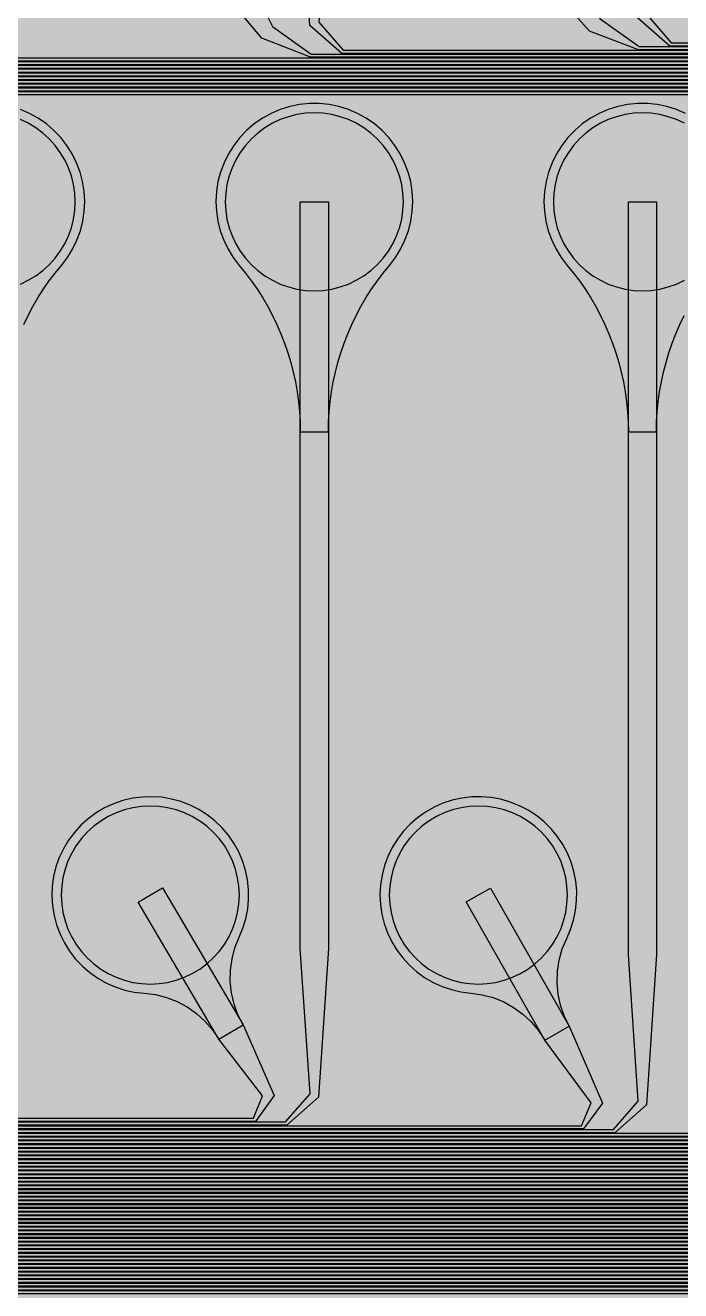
# Model space of a CAD drawing. Header units: metres. Extents: x -7231 to 10969, y -37556 to 1873.
# Drawn here: x 5173 to 5872, y -30203 to -28853 of the extents above; entities that cross this region are included whole.
import ezdxf

# ---------------------------------------------------------------- set-up
doc = ezdxf.new("R2010")
doc.units = ezdxf.units.M
for name, color, linetype in [('Metal1', 4, 'CONTINUOUS'), ('Metal2', 3, 'CONTINUOUS'), ('Polyimide', 7, 'CONTINUOUS'), ('Polyimide_Negative', 5, 'CONTINUOUS')]:
    doc.layers.add(name, color=color, linetype=linetype)

msp = doc.modelspace()

# ---------------------------------------------------------------- hatches: boundary and pattern name
at = {"layer": 'Polyimide'}
msp.add_hatch(color=7, dxfattribs=at).paths.add_polyline_path([(4065.7, -468), (4066.7, -502), (4068.5, -536), (4071.4, -570), (4075.5, -604), (4081, -638), (4088, -672), (4096.5, -706), (4106.6, -740), (4118.3, -774), (4131.6, -808), (4146.5, -842), (4162.9, -876), (4180.7, -910), (4199.8, -944), (4220.2, -978), (4241.7, -1012), (4264.2, -1046), (4287.5, -1080), (4311.5, -1114), (4336, -1148), (4360.9, -1182), (4385.9, -1216), (4410.9, -1250), (4435.7, -1284), (4460.2, -1318), (4484.2, -1352), (4507.5, -1385.9), (4530, -1419.9), (4551.5, -1453.9), (4571.9, -1487.9), (4591.1, -1521.9), (4608.9, -1555.9), (4625.3, -1589.9), (4640.1, -1623.9), (4653.4, -1657.9), (4665.1, -1691.9), (4675.2, -1725.9), (4683.7, -1759.9), (4690.7, -1793.9), (4696.2, -1827.9), (4700.3, -1861.9), (4703.2, -1895.9), (4705.1, -1929.9), (4706.1, -1963.9), (4706.4, -1997.9), (4706.5, -2031.9), (4706.5, -4793), (4710, -4838.4), (4720.2, -4882.7), (4737.1, -4925), (4760.1, -4964.2), (4788.9, -4999.5), (4822.6, -5030), (4860.5, -5055.1), (4901.8, -5074.2), (4901.8, -5074.2), (4970.7, -5105.2), (5034.7, -5145.3), (5092.8, -5193.5), (5143.8, -5249.2), (5186.9, -5311.2), (5221.2, -5378.4), (5246.2, -5449.7), (5261.4, -5523.7), (5266.5, -5599), (5261.4, -5674.3), (5246.2, -5748.3), (5221.2, -5819.6), (5186.9, -5886.8), (5143.8, -5948.8), (5092.8, -6004.5), (5034.7, -6052.7), (4970.7, -6092.8), (4901.8, -6123.8), (4860.5, -6142.9), (4822.6, -6168), (4788.9, -6198.5), (4760.1, -6233.8), (4737.1, -6273), (4720.2, -6315.3), (4710, -6359.6), (4706.5, -6405), (4706.5, -9221.5), (4710, -9266.9), (4720.2, -9311.2), (4737.1, -9353.5), (4760.1, -9392.7), (4788.9, -9428), (4822.6, -9458.5), (4860.5, -9483.6), (4901.8, -9502.7), (4970.7, -9533.7), (5034.7, -9573.8), (5092.8, -9622), (5143.8, -9677.7), (5186.9, -9739.7), (5221.2, -9806.9), (5246.2, -9878.2), (5261.4, -9952.2), (5266.5, -10027.5), (5261.4, -10102.8), (5246.2, -10176.8), (5221.2, -10248.1), (5186.9, -10315.3), (5143.8, -10377.3), (5092.8, -10433), (5034.7, -10481.2), (4970.7, -10521.3), (4901.8, -10552.3), (4860.5, -10571.4), (4822.6, -10596.5), (4788.9, -10627), (4760.1, -10662.3), (4737.1, -10701.5), (4720.2, -10743.8), (4710, -10788.1), (4706.5, -10833.5), (4706.5, -13650), (4710, -13695.4), (4720.2, -13739.7), (4737.1, -13782), (4760.1, -13821.2), (4788.9, -13856.5), (4822.6, -13887), (4860.5, -13912.1), (4901.8, -13931.2), (4970.7, -13962.2), (5034.7, -14002.2), (5092.8, -14050.5), (5143.8, -14106.2), (5186.9, -14168.2), (5221.2, -14235.4), (5246.2, -14306.7), (5261.4, -14380.7), (5266.5, -14456), (5261.4, -14531.3), (5246.2, -14605.3), (5221.2, -14676.5), (5186.9, -14743.8), (5143.8, -14805.8), (5092.8, -14861.5), (5034.7, -14909.7), (4970.7, -14949.8), (4901.8, -14980.8), (4860.5, -14999.9), (4822.6, -15025), (4788.9, -15055.5), (4760.1, -15090.8), (4737.1, -15130), (4720.2, -15172.3), (4710, -15216.6), (4706.5, -15262), (4706.5, -15456), (4720.9, -15750), (4764.1, -16041.3), (4835.7, -16326.8), (4934.9, -16604), (5060.7, -16870.2), (5212.1, -17122.7), (5387.5, -17359.2), (5585.2, -17577.3), (5803.3, -17775), (6039.8, -17950.4), (6292.3, -18101.8), (6558.4, -18227.6), (6835.6, -18326.8), (7121.2, -18398.3), (7412.4, -18441.5), (7706.5, -18456), (9969, -18456), (10047.4, -18459.8), (10125.1, -18471.4), (10201.2, -18490.4), (10275.2, -18516.9), (10346.1, -18550.5), (10413.5, -18590.8), (10476.5, -18637.6), (10534.7, -18690.3), (10587.4, -18748.5), (10634.2, -18811.5), (10674.5, -18878.9), (10708.1, -18949.8), (10734.6, -19023.8), (10753.6, -19099.9), (10765.2, -19177.6), (10769, -19256), (10769, -20895.8), (10730.2, -20951.4), (10694.6, -21009.1), (10662.2, -21068.6), (10633.2, -21129.9), (10607.6, -21192.7), (10585.5, -21256.7), (10566.9, -21322), (10552, -21388.1), (10540.8, -21455), (10533.4, -21522.3), (10529.6, -21590), (10529.6, -21657.8), (10533.4, -21725.5), (10540.8, -21792.9), (10552, -21859.7), (10566.9, -21925.9), (10585.5, -21991.1), (10607.6, -22055.2), (10633.2, -22117.9), (10662.2, -22179.2), (10694.6, -22238.7), (10730.2, -22296.4), (10769, -22352), (10769, -32454.2), (10728.7, -32510.5), (10691.7, -32568.9), (10658, -32629.3), (10627.8, -32691.6), (10601.2, -32755.4), (10578.2, -32820.7), (10558.9, -32887.1), (10543.4, -32954.5), (10531.8, -33022.7), (10524, -33091.4), (10520.1, -33160.5), (10520.1, -33229.7), (10524, -33298.8), (10531.8, -33367.5), (10543.4, -33435.7), (10558.9, -33503.1), (10578.2, -33569.5), (10601.2, -33634.8), (10627.8, -33698.6), (10658, -33760.8), (10691.7, -33821.3), (10728.7, -33879.7), (10769, -33936), (10769, -36556), (10765.2, -36634.4), (10753.6, -36712.1), (10734.6, -36788.2), (10708.1, -36862.1), (10674.5, -36933.1), (10634.2, -37000.5), (10587.4, -37063.5), (10534.7, -37121.7), (10476.5, -37174.4), (10413.5, -37221.2), (10346.1, -37261.5), (10275.2, -37295.1), (10201.2, -37321.6), (10125.1, -37340.6), (10047.4, -37352.1), (9969, -37356), (-6231, -37356), (-6309.4, -37352.1), (-6387.1, -37340.6), (-6463.2, -37321.6), (-6537.2, -37295.1), (-6608.1, -37261.5), (-6675.5, -37221.2), (-6738.5, -37174.4), (-6796.7, -37121.7), (-6849.4, -37063.5), (-6896.2, -37000.5), (-6936.5, -36933.1), (-6970.1, -36862.1), (-6996.6, -36788.2), (-7015.6, -36712.1), (-7027.2, -36634.4), (-7031, -36556), (-7031, -33936), (-6990.7, -33879.8), (-6953.7, -33821.3), (-6920, -33760.9), (-6889.8, -33698.6), (-6863.2, -33634.8), (-6840.2, -33569.5), (-6820.9, -33503.1), (-6805.4, -33435.7), (-6793.7, -33367.5), (-6785.9, -33298.8), (-6782, -33229.7), (-6782, -33160.5), (-6785.9, -33091.4), (-6793.7, -33022.7), (-6805.4, -32954.5), (-6820.9, -32887.1), (-6840.2, -32820.6), (-6863.2, -32755.4), (-6889.8, -32691.5), (-6920, -32629.3), (-6953.7, -32568.9), (-6990.7, -32510.4), (-7031, -32454.2), (-7031, -22364.8), (-6990.7, -22308.6), (-6953.7, -22250.1), (-6920, -22189.7), (-6889.8, -22127.5), (-6863.2, -22063.6), (-6840.2, -21998.4), (-6820.9, -21931.9), (-6805.4, -21864.5), (-6793.7, -21796.3), (-6785.9, -21727.6), (-6782, -21658.5), (-6782, -21589.3), (-6785.9, -21520.3), (-6793.7, -21451.5), (-6805.4, -21383.3), (-6820.9, -21315.9), (-6840.2, -21249.5), (-6863.2, -21184.2), (-6889.8, -21120.4), (-6920, -21058.1), (-6953.7, -20997.7), (-6990.7, -20939.3), (-7031, -20883), (-7031, -19256), (-7027.2, -19177.6), (-7015.6, -19099.9), (-6996.6, -19023.8), (-6970.1, -18949.8), (-6936.5, -18878.9), (-6896.2, -18811.5), (-6849.4, -18748.5), (-6796.7, -18690.3), (-6738.5, -18637.6), (-6675.5, -18590.8), (-6608.1, -18550.5), (-6537.2, -18516.9), (-6463.2, -18490.4), (-6387.1, -18471.4), (-6309.4, -18459.8), (-6231, -18456), (-3968.5, -18456), (-3674.4, -18441.5), (-3383.2, -18398.3), (-3097.6, -18326.8), (-2820.4, -18227.6), (-2554.3, -18101.8), (-2301.8, -17950.4), (-2065.3, -17775), (-1847.2, -17577.3), (-1649.5, -17359.2), (-1474.1, -17122.7), (-1322.7, -16870.2), (-1196.9, -16604), (-1097.7, -16326.8), (-1026.1, -16041.3), (-982.9, -15750), (-968.5, -15456), (-968.5, -15262), (-972, -15216.6), (-982.2, -15172.3), (-999.1, -15130), (-1022.1, -15090.8), (-1050.9, -15055.5), (-1084.6, -15025), (-1122.5, -14999.9), (-1163.8, -14980.8), (-1232.7, -14949.8), (-1296.7, -14909.7), (-1354.8, -14861.5), (-1405.8, -14805.8), (-1448.9, -14743.8), (-1483.2, -14676.5), (-1508.2, -14605.3), (-1523.4, -14531.3), (-1528.5, -14456), (-1523.4, -14380.7), (-1508.2, -14306.7), (-1483.2, -14235.4), (-1448.9, -14168.2), (-1405.8, -14106.2), (-1354.8, -14050.5), (-1296.7, -14002.2), (-1232.7, -13962.2), (-1163.8, -13931.2), (-1122.5, -13912.1), (-1084.6, -13887), (-1050.9, -13856.5), (-1022.1, -13821.2), (-999.1, -13782), (-982.2, -13739.7), (-972, -13695.4), (-968.5, -13650), (-968.5, -12309.6), (-972, -12264.3), (-982.2, -12219.9), (-999.1, -12177.7), (-1022.1, -12138.5), (-1050.9, -12103.2), (-1084.6, -12072.6), (-1122.5, -12047.5), (-1163.8, -12028.5), (-1232.7, -11997.4), (-1296.7, -11957.4), (-1354.8, -11909.1), (-1405.8, -11853.5), (-1448.9, -11791.5), (-1483.2, -11724.2), (-1508.2, -11653), (-1523.4, -11579), (-1528.5, -11503.7), (-1523.4, -11428.3), (-1508.2, -11354.4), (-1483.2, -11283.1), (-1448.9, -11215.9), (-1405.8, -11153.8), (-1354.8, -11098.2), (-1296.7, -11049.9), (-1232.7, -11009.9), (-1163.8, -10978.8), (-1122.5, -10959.8), (-1084.6, -10934.7), (-1050.9, -10904.1), (-1022.1, -10868.9), (-999.1, -10829.6), (-982.2, -10787.4), (-972, -10743), (-968.5, -10697.7), (-968.5, -9357.3), (-972, -9311.9), (-982.2, -9267.6), (-999.1, -9225.4), (-1022.1, -9186.1), (-1050.9, -9150.8), (-1084.6, -9120.3), (-1122.5, -9095.2), (-1163.8, -9076.2), (-1163.8, -9076.2), (-1232.7, -9045.1), (-1296.7, -9005.1), (-1354.8, -8956.8), (-1405.8, -8901.1), (-1448.9, -8839.1), (-1483.2, -8771.9), (-1508.2, -8700.6), (-1523.4, -8626.7), (-1528.5, -8551.3), (-1523.4, -8476), (-1508.2, -8402), (-1483.2, -8330.8), (-1448.9, -8263.5), (-1405.8, -8201.5), (-1354.8, -8145.9), (-1296.7, -8097.6), (-1232.7, -8057.6), (-1163.8, -8026.5), (-1163.8, -8026.5), (-1122.5, -8007.4), (-1084.6, -7982.4), (-1050.9, -7951.8), (-1022.1, -7916.5), (-999.1, -7877.3), (-982.2, -7835), (-972, -7790.7), (-968.5, -7745.4), (-968.5, -6405), (-972, -6359.6), (-982.2, -6315.3), (-999.1, -6273), (-1022.1, -6233.8), (-1050.9, -6198.5), (-1084.6, -6168), (-1122.5, -6142.9), (-1163.8, -6123.8), (-1163.8, -6123.8), (-1232.7, -6092.8), (-1296.7, -6052.7), (-1354.8, -6004.5), (-1405.8, -5948.8), (-1448.9, -5886.8), (-1483.2, -5819.6), (-1508.2, -5748.3), (-1523.4, -5674.3), (-1528.5, -5599), (-1523.4, -5523.7), (-1508.2, -5449.7), (-1483.2, -5378.4), (-1448.9, -5311.2), (-1405.8, -5249.2), (-1354.8, -5193.5), (-1296.7, -5145.3), (-1232.7, -5105.2), (-1163.8, -5074.2), (-1163.8, -5074.2), (-1122.5, -5055.1), (-1084.6, -5030), (-1050.9, -4999.5), (-1022.1, -4964.2), (-999.1, -4925), (-982.2, -4882.7), (-972, -4838.4), (-968.5, -4793), (-968.5, -2031.9), (-968.4, -1997.9), (-968.1, -1963.9), (-967.1, -1929.9), (-965.2, -1895.9), (-962.2, -1861.9), (-958, -1827.9), (-952.4, -1793.9), (-945.3, -1759.9), (-936.6, -1725.9), (-926.4, -1691.9), (-914.4, -1657.9), (-900.9, -1623.9), (-885.7, -1589.9), (-869.1, -1555.9), (-850.9, -1521.9), (-831.4, -1487.9), (-810.6, -1453.9), (-788.7, -1419.9), (-765.8, -1385.9), (-742.1, -1352), (-717.6, -1318), (-692.7, -1284), (-667.4, -1250), (-641.9, -1216), (-616.4, -1182), (-591.1, -1148), (-566.1, -1114), (-541.7, -1080), (-517.9, -1046), (-495, -1012), (-473.1, -978), (-452.4, -944), (-432.8, -910), (-414.7, -876), (-398, -842), (-382.9, -808), (-369.3, -774), (-357.4, -740), (-347.1, -706), (-338.4, -672), (-331.3, -638), (-325.7, -604), (-321.5, -570), (-318.6, -536), (-316.7, -502), (-315.7, -468), (-315.3, -434), (-315.2, -400), (-315.2, 401), (-315.2, 451), (-315.2, 1644), (-270.2, 1644), (-270, 1637.1), (-269.4, 1630.3), (-268.2, 1623.5), (-266.7, 1616.8), (-264.7, 1610.2), (-262.3, 1603.8), (-259.4, 1597.6), (-256.2, 1591.5), (-252.6, 1585.7), (-248.6, 1580.1), (-244.2, 1574.8), (-239.5, 1569.8), (-234.5, 1565.1), (-229.2, 1560.7), (-223.6, 1556.7), (-217.8, 1553.1), (-211.7, 1549.8), (-205.4, 1547), (-199, 1544.6), (-192.4, 1542.6), (-185.7, 1541), (-179, 1539.9), (-172.1, 1539.2), (-165.2, 1539), (-158.4, 1539.2), (-151.5, 1539.9), (-144.8, 1541), (-138.1, 1542.6), (-131.5, 1544.6), (-125.1, 1547), (-118.8, 1549.8), (-112.8, 1553.1), (-106.9, 1556.7), (-101.3, 1560.7), (-96, 1565.1), (-91, 1569.8), (-86.3, 1574.8), (-81.9, 1580.1), (-77.9, 1585.7), (-74.3, 1591.5), (-71.1, 1597.6), (-68.2, 1603.8), (-65.8, 1610.2), (-63.8, 1616.8), (-62.3, 1623.5), (-61.1, 1630.3), (-60.5, 1637.1), (-60.2, 1644), (1853, 1644), (1853, 1573), (3815.2, 1573), (3815.5, 1579.5), (3816.1, 1586.1), (3817.2, 1592.5), (3818.7, 1598.9), (3820.6, 1605.1), (3822.9, 1611.3), (3825.6, 1617.2), (3828.6, 1623), (3832.1, 1628.6), (3835.9, 1633.9), (3840.1, 1638.9), (3844.5, 1643.7), (3849.3, 1648.2), (3854.4, 1652.3), (3859.7, 1656.1), (3865.2, 1659.6), (3871, 1662.7), (3877, 1665.4), (3883.1, 1667.7), (3889.4, 1669.6), (3895.7, 1671.1), (3902.2, 1672.1), (3908.7, 1672.8), (3915.2, 1673), (3921.8, 1672.8), (3928.3, 1672.1), (3934.8, 1671.1), (3941.1, 1669.6), (3947.4, 1667.7), (3953.5, 1665.4), (3959.5, 1662.7), (3965.2, 1659.6), (3970.8, 1656.1), (3976.1, 1652.3), (3981.2, 1648.2), (3986, 1643.7), (3990.4, 1638.9), (3994.6, 1633.9), (3998.4, 1628.6), (4001.9, 1623), (4004.9, 1617.2), (4007.6, 1611.3), (4009.9, 1605.1), (4011.8, 1598.9), (4013.3, 1592.5), (4014.4, 1586.1), (4015, 1579.5), (4015.2, 1573), (4065.2, 1573), (4065.2, 451), (4065.2, 401), (4065.2, -400), (4065.3, -434), (4065.7, -468)])

# ---------------------------------------------------------------- linework, layer by layer
at = {"layer": 'Metal1'}
for points in [[(2416.8, -19211.9), (2416.8, -30170.3), (2445.7, -30199.2), (9418.8, -30199.2), (9447.8, -30170.3), (9447.8, -28863.7), (9418.8, -28834.8), (7610.8, -28834.8), (7576.7, -28805), (7566.5, -28662.5), (7566.5, -27931), (7596.5, -27931), (7596.5, -28662.5), (7586.3, -28801), (7612.2, -28831.2), (9420.2, -28831.2), (9451.2, -28862.3), (9451.2, -30171.7), (9420.2, -30202.7), (2444.3, -30202.7), (2413.2, -30171.7), (2413.2, -19211.9)], [(2424.8, -19211.9), (2424.8, -30162.3), (2453.7, -30191.2), (9410.8, -30191.2), (9439.8, -30162.3), (9439.8, -28871.7), (9410.8, -28842.7), (7260.8, -28842.7), (7226.7, -28813), (7216.5, -28668.9), (7216.5, -27931), (7246.5, -27931), (7246.5, -28668.9), (7236.3, -28809), (7262.2, -28839.2), (9412.2, -28839.2), (9443.3, -28870.3), (9443.3, -30163.7), (9412.2, -30194.7), (2452.3, -30194.7), (2421.2, -30163.7), (2421.2, -19211.9)], [(2432.8, -19211.9), (2432.8, -30154.3), (2461.7, -30183.2), (9402.8, -30183.2), (9431.8, -30154.3), (9431.8, -28879.7), (9402.8, -28850.7), (6910.8, -28850.7), (6876.7, -28821), (6866.5, -28675.3), (6866.5, -27931), (6896.5, -27931), (6896.5, -28675.3), (6886.3, -28817), (6912.2, -28847.2), (9404.2, -28847.2), (9435.2, -28878.3), (9435.2, -30155.7), (9404.2, -30186.8), (2460.3, -30186.8), (2429.2, -30155.7), (2429.2, -19211.9)], [(2440.8, -19211.9), (2440.8, -30146.3), (2469.7, -30175.2), (9394.8, -30175.2), (9423.8, -30146.3), (9423.8, -28887.7), (9394.8, -28858.8), (6560.8, -28858.8), (6526.8, -28829), (6516.5, -28681.7), (6516.5, -27931), (6546.5, -27931), (6546.5, -28681.7), (6536.2, -28825), (6562.2, -28855.2), (9396.2, -28855.2), (9427.3, -28886.3), (9427.3, -30147.7), (9396.2, -30178.7), (2468.3, -30178.7), (2437.2, -30147.7), (2437.2, -19211.9)], [(2448.7, -19211.9), (2448.7, -30138.3), (2477.7, -30167.2), (9386.8, -30167.2), (9415.8, -30138.3), (9415.8, -28895.7), (9386.8, -28866.8), (6210.8, -28866.8), (6176.8, -28837), (6166.5, -28688.1), (6166.5, -27931), (6196.5, -27931), (6196.5, -28688.1), (6186.2, -28833), (6212.2, -28863.2), (9388.2, -28863.2), (9419.2, -28894.3), (9419.2, -30139.7), (9388.2, -30170.7), (2476.3, -30170.7), (2445.2, -30139.7), (2445.2, -19211.9)], [(2456.7, -19211.9), (2456.7, -30130.3), (2485.7, -30159.2), (9378.8, -30159.2), (9407.8, -30130.3), (9407.8, -28903.7), (9378.8, -28874.7), (5860.8, -28874.7), (5826.8, -28844.9), (5816.5, -28694.5), (5816.5, -27931), (5846.5, -27931), (5846.5, -28694.5), (5836.2, -28841.1), (5862.2, -28871.2), (9380.2, -28871.2), (9411.3, -28902.3), (9411.3, -30131.7), (9380.2, -30162.7), (2484.3, -30162.7), (2453.2, -30131.7), (2453.2, -19211.9)], [(2464.7, -19211.9), (2464.7, -30122.3), (2493.7, -30151.2), (9370.8, -30151.2), (9399.8, -30122.3), (9399.8, -28911.7), (9370.8, -28882.7), (5510.8, -28882.7), (5476.8, -28852.9), (5466.5, -28700.9), (5466.5, -27931), (5496.5, -27931), (5496.5, -28700.9), (5486.2, -28849.1), (5512.2, -28879.2), (9372.2, -28879.2), (9403.2, -28910.3), (9403.2, -30123.7), (9372.2, -30154.8), (2492.3, -30154.8), (2461.2, -30123.7), (2461.2, -19211.9)], [(2472.7, -19211.9), (2472.7, -30114.3), (2501.7, -30143.2), (9362.8, -30143.2), (9391.8, -30114.3), (9391.8, -28919.7), (9362.8, -28890.8), (5160.8, -28890.8), (5126.9, -28860.9), (5116.5, -28707.3), (5116.5, -27931), (5146.5, -27931), (5146.5, -28707.3), (5136.1, -28857.1), (5162.2, -28887.2), (9364.2, -28887.2), (9395.3, -28918.3), (9395.3, -30115.7), (9364.2, -30146.7), (2500.3, -30146.7), (2469.2, -30115.7), (2469.2, -19211.9)], [(2480.7, -19211.9), (2480.7, -30106.3), (2509.7, -30135.2), (9354.8, -30135.2), (9383.8, -30106.3), (9383.8, -28927.7), (9354.8, -28898.8), (4810.8, -28898.8), (4776.9, -28868.9), (4766.5, -28713.7), (4766.5, -27931), (4796.5, -27931), (4796.5, -28713.7), (4786.1, -28865.1), (4812.2, -28895.2), (9356.2, -28895.2), (9387.2, -28926.3), (9387.2, -30107.7), (9356.2, -30138.7), (2508.3, -30138.7), (2477.2, -30107.7), (2477.2, -19211.9)], [(2488.7, -19211.9), (2488.7, -30098.3), (2517.7, -30127.2), (9346.8, -30127.2), (9375.8, -30098.3), (9375.8, -28935.7), (9346.8, -28906.7), (4460.8, -28906.7), (4426.9, -28876.9), (4416.5, -28720.1), (4416.5, -27931), (4446.5, -27931), (4446.5, -28720.1), (4436.1, -28873.1), (4462.2, -28903.2), (9348.2, -28903.2), (9379.3, -28934.3), (9379.3, -30099.7), (9348.2, -30130.7), (2516.3, -30130.7), (2485.2, -30099.7), (2485.2, -19211.9)], [(2496.7, -19211.9), (2496.7, -30090.3), (2525.7, -30119.2), (9338.8, -30119.2), (9367.8, -30090.3), (9367.8, -28943.7), (9338.8, -28914.7), (4110.8, -28914.7), (4076.9, -28884.9), (4066.5, -28726.5), (4066.5, -27931), (4096.5, -27931), (4096.5, -28726.5), (4086.1, -28881.1), (4112.2, -28911.2), (9340.2, -28911.2), (9371.2, -28942.3), (9371.2, -30091.7), (9340.2, -30122.8), (2524.3, -30122.8), (2493.2, -30091.7), (2493.2, -19211.9)], [(2504.7, -19211.9), (2504.7, -30082.3), (2533.7, -30111.2), (9330.8, -30111.2), (9359.8, -30082.3), (9359.8, -28951.7), (9330.8, -28922.8), (3760.8, -28922.8), (3726.9, -28892.9), (3716.5, -28732.9), (3716.5, -27931), (3746.5, -27931), (3746.5, -28732.9), (3736.1, -28889.1), (3762.2, -28919.2), (9332.2, -28919.2), (9363.3, -28950.3), (9363.3, -30083.7), (9332.2, -30114.7), (2532.3, -30114.7), (2501.2, -30083.7), (2501.2, -19211.9)], [(2512.7, -19211.9), (2512.7, -30074.3), (2541.7, -30103.2), (8950.8, -30103.2), (8977.1, -30073.2), (8966.5, -29902.1), (8966.5, -29041), (8996.5, -29041), (8996.5, -29902.1), (8985.9, -30076.8), (8952.2, -30106.7), (2540.3, -30106.7), (2509.2, -30075.7), (2509.2, -19211.9)], [(2520.7, -19211.9), (2520.7, -30066.3), (2549.7, -30095.2), (8600.8, -30095.2), (8627.1, -30065.2), (8616.5, -29895.7), (8616.5, -29041), (8646.5, -29041), (8646.5, -29895.7), (8635.9, -30068.8), (8602.2, -30098.7), (2548.3, -30098.7), (2517.2, -30067.7), (2517.2, -19211.9)], [(2528.7, -19211.9), (2528.7, -30058.3), (2557.7, -30087.2), (8250.8, -30087.2), (8277.1, -30057.2), (8266.5, -29889.3), (8266.5, -29041), (8296.5, -29041), (8296.5, -29889.3), (8285.9, -30060.8), (8252.2, -30090.8), (2556.3, -30090.8), (2525.2, -30059.7), (2525.2, -19211.9)], [(2536.7, -19211.9), (2536.7, -30050.3), (2565.7, -30079.2), (7900.8, -30079.2), (7927.1, -30049.2), (7916.5, -29882.9), (7916.5, -29041), (7946.5, -29041), (7946.5, -29882.9), (7935.9, -30052.8), (7902.2, -30082.8), (2564.3, -30082.8), (2533.2, -30051.7), (2533.2, -19211.9)], [(2544.7, -19211.9), (2544.7, -30042.3), (2573.7, -30071.2), (7550.8, -30071.2), (7577.1, -30041.2), (7566.5, -29876.5), (7566.5, -29041), (7596.5, -29041), (7596.5, -29876.5), (7585.9, -30044.8), (7552.2, -30074.7), (2572.3, -30074.7), (2541.2, -30043.7), (2541.2, -19211.9)], [(2552.7, -19211.9), (2552.7, -30034.3), (2581.7, -30063.2), (7200.8, -30063.2), (7227, -30033.2), (7216.5, -29870.1), (7216.5, -29041), (7246.5, -29041), (7246.5, -29870.1), (7236, -30036.8), (7202.2, -30066.7), (2580.3, -30066.7), (2549.2, -30035.7), (2549.2, -19211.9)], [(2560.7, -19211.9), (2560.7, -30026.3), (2589.7, -30055.2), (6850.8, -30055.2), (6877, -30025.1), (6866.5, -29863.7), (6866.5, -29041), (6896.5, -29041), (6896.5, -29863.7), (6886, -30028.9), (6852.2, -30058.8), (2588.3, -30058.8), (2557.2, -30027.7), (2557.2, -19211.9)], [(2568.7, -19211.9), (2568.7, -30018.3), (2597.7, -30047.2), (6500.8, -30047.2), (6527, -30017.1), (6516.5, -29857.3), (6516.5, -29041), (6546.5, -29041), (6546.5, -29857.3), (6536, -30020.9), (6502.2, -30050.8), (2596.3, -30050.8), (2565.2, -30019.7), (2565.2, -19211.9)], [(2576.7, -19211.9), (2576.7, -30010.3), (2605.7, -30039.2), (6150.8, -30039.2), (6177, -30009.1), (6166.5, -29850.9), (6166.5, -29041), (6196.5, -29041), (6196.5, -29850.9), (6186, -30012.9), (6152.2, -30042.7), (2604.3, -30042.7), (2573.2, -30011.7), (2573.2, -19211.9)], [(2584.7, -19211.9), (2584.7, -30002.3), (2613.7, -30031.2), (5800.8, -30031.2), (5827, -30001.1), (5816.5, -29844.5), (5816.5, -29041), (5846.5, -29041), (5846.5, -29844.5), (5836, -30004.9), (5802.2, -30034.7), (2612.3, -30034.7), (2581.2, -30003.7), (2581.2, -19211.9)], [(2592.7, -19211.9), (2592.7, -29994.3), (2621.7, -30023.2), (5450.8, -30023.2), (5476.9, -29993.1), (5466.5, -29838.1), (5466.5, -29041), (5496.5, -29041), (5496.5, -29838.1), (5486.1, -29996.9), (5452.2, -30026.8), (2620.3, -30026.8), (2589.2, -29995.7), (2589.2, -19211.9)], [(5171.5, -29172.1), (5176.1, -29162.4), (5181.2, -29152.9), (5186.6, -29143.6), (5192.3, -29134.6), (5198.4, -29125.8), (5204.9, -29117.2), (5211.6, -29108.9), (5218.1, -29100.4), (5223.6, -29091.4), (5228.2, -29081.8), (5231.9, -29071.9), (5234.5, -29061.6), (5236, -29051.1), (5236.5, -29040.5), (5235.9, -29029.9), (5234.3, -29019.4), (5231.6, -29009.2), (5227.8, -28999.3), (5223.1, -28989.8), (5217.5, -28980.8), (5211, -28972.4), (5203.7, -28964.7), (5195.6, -28957.8), (5186.9, -28951.8), (5177.6, -28946.7), (5167.9, -28942.5)], [(5877.6, -28946.7), (5867.9, -28942.5), (5857.7, -28939.3), (5847.4, -28937.2), (5836.8, -28936.1), (5826.2, -28936.1), (5815.6, -28937.2), (5805.3, -28939.3), (5795.1, -28942.5), (5785.4, -28946.7), (5776.1, -28951.8), (5767.4, -28957.8), (5759.3, -28964.7), (5752, -28972.4), (5745.5, -28980.8), (5739.9, -28989.8), (5735.2, -28999.3), (5731.4, -29009.2), (5728.7, -29019.4), (5727.1, -29029.9), (5726.5, -29040.5), (5727, -29051.1), (5728.5, -29061.6), (5731.1, -29071.9), (5734.8, -29081.8), (5739.4, -29091.4), (5744.9, -29100.4), (5751.4, -29108.9), (5758.1, -29117.2), (5764.6, -29125.8), (5770.7, -29134.6), (5776.4, -29143.6), (5781.8, -29152.9), (5786.9, -29162.4), (5791.5, -29172.1), (5795.8, -29181.9), (5799.7, -29191.9), (5803.2, -29202.1), (5806.3, -29212.4), (5809, -29222.7), (5811.3, -29233.2), (5813.2, -29243.8), (5814.6, -29254.4), (5815.7, -29265.1), (5816.3, -29275.8), (5816.5, -29286.6), (5846.5, -29286.6), (5846.5, -29286.6), (5846.7, -29275.8), (5847.3, -29265.1), (5848.4, -29254.4), (5849.8, -29243.8), (5851.7, -29233.2), (5854, -29222.7), (5856.7, -29212.4), (5859.8, -29202.1), (5863.3, -29191.9), (5867.2, -29181.9), (5871.5, -29172.1), (5876.1, -29162.4)]]:
    msp.add_lwpolyline(points, dxfattribs=at)
msp.add_lwpolyline([(5496.5, -29286.6), (5496.7, -29275.8), (5497.3, -29265.1), (5498.4, -29254.4), (5499.8, -29243.8), (5501.7, -29233.2), (5504, -29222.7), (5506.7, -29212.4), (5509.8, -29202.1), (5513.3, -29191.9), (5517.2, -29181.9), (5521.5, -29172.1), (5526.1, -29162.4), (5531.2, -29152.9), (5536.6, -29143.6), (5542.3, -29134.6), (5548.4, -29125.8), (5554.9, -29117.2), (5561.6, -29108.9), (5568.1, -29100.4), (5573.6, -29091.4), (5578.2, -29081.8), (5581.9, -29071.9), (5584.5, -29061.6), (5586, -29051.1), (5586.5, -29040.5), (5585.9, -29029.9), (5584.3, -29019.4), (5581.6, -29009.2), (5577.8, -28999.3), (5573.1, -28989.8), (5567.5, -28980.8), (5561, -28972.4), (5553.7, -28964.7), (5545.6, -28957.8), (5536.9, -28951.8), (5527.6, -28946.7), (5517.9, -28942.5), (5507.7, -28939.3), (5497.4, -28937.2), (5486.8, -28936.1), (5476.2, -28936.1), (5465.6, -28937.2), (5455.3, -28939.3), (5445.1, -28942.5), (5435.4, -28946.7), (5426.1, -28951.8), (5417.4, -28957.8), (5409.3, -28964.7), (5402, -28972.4), (5395.5, -28980.8), (5389.9, -28989.8), (5385.2, -28999.3), (5381.4, -29009.2), (5378.7, -29019.4), (5377.1, -29029.9), (5376.5, -29040.5), (5377, -29051.1), (5378.5, -29061.6), (5381.1, -29071.9), (5384.8, -29081.8), (5389.4, -29091.4), (5394.9, -29100.4), (5401.4, -29108.9), (5408.1, -29117.2), (5414.6, -29125.8), (5420.7, -29134.6), (5426.4, -29143.6), (5431.8, -29152.9), (5436.9, -29162.4), (5441.5, -29172.1), (5445.8, -29181.9), (5449.7, -29191.9), (5453.2, -29202.1), (5456.3, -29212.4), (5459, -29222.7), (5461.3, -29233.2), (5463.2, -29243.8), (5464.6, -29254.4), (5465.7, -29265.1), (5466.3, -29275.8), (5466.5, -29286.6), (5496.5, -29286.6)], close=True, dxfattribs=at)
at = {"layer": 'Metal2'}
for points in [[(2412.7, -19211.9), (2412.7, -30174.3), (2441.7, -30203.2), (9422.8, -30203.2), (9451.8, -30174.3), (9451.8, -28859.7), (9422.8, -28830.7), (7944.2, -28830.7), (7887, -28817.1), (7865.9, -28801.6), (7745.9, -28681.6), (7767.1, -28660.4), (7887.1, -28780.4), (7899.5, -28798.4), (7944.8, -28827.2), (9424.2, -28827.2), (9455.2, -28858.3), (9455.2, -30175.7), (9424.2, -30206.8), (2440.3, -30206.8), (2409.2, -30175.7), (2409.2, -19211.9)], [(2420.7, -19211.9), (2420.7, -30166.3), (2449.7, -30195.2), (9414.8, -30195.2), (9443.8, -30166.3), (9443.8, -28867.7), (9414.8, -28838.8), (7602.2, -28838.8), (7545.7, -28824.2), (7515.9, -28801.6), (7395.9, -28681.6), (7417.1, -28660.4), (7537.1, -28780.4), (7556.9, -28807.4), (7602.8, -28835.2), (9416.2, -28835.2), (9447.2, -28866.3), (9447.2, -30167.7), (9416.2, -30198.7), (2448.3, -30198.7), (2417.2, -30167.7), (2417.2, -19211.9)], [(2428.7, -19211.9), (2428.7, -30158.3), (2457.7, -30187.2), (9406.8, -30187.2), (9435.8, -30158.3), (9435.8, -28875.7), (9406.8, -28846.8), (7260.2, -28846.8), (7204.2, -28831.4), (7165.9, -28801.6), (7045.9, -28681.6), (7067.1, -28660.4), (7187.1, -28780.4), (7214.4, -28816.2), (7260.8, -28843.2), (9408.2, -28843.2), (9439.2, -28874.3), (9439.2, -30159.7), (9408.2, -30190.7), (2456.3, -30190.7), (2425.2, -30159.7), (2425.2, -19211.9)], [(2436.7, -19211.9), (2436.7, -30150.3), (2465.7, -30179.2), (9398.8, -30179.2), (9427.8, -30150.3), (9427.8, -28883.7), (9398.8, -28854.7), (6877.3, -28854.7), (6822.7, -28837.4), (6798.7, -28814.3), (6694.6, -28680.2), (6718.4, -28661.8), (6822.4, -28795.9), (6835.9, -28821.2), (6878.1, -28851.2), (9400.2, -28851.2), (9431.2, -28882.3), (9431.2, -30151.7), (9400.2, -30182.7), (2464.3, -30182.7), (2433.2, -30151.7), (2433.2, -19211.9)], [(2444.7, -19211.9), (2444.7, -30142.3), (2473.7, -30171.2), (9390.8, -30171.2), (9419.8, -30142.3), (9419.8, -28891.7), (9390.8, -28862.7), (6527.3, -28862.7), (6473.5, -28844.5), (6445.7, -28816.2), (6344.5, -28679.9), (6368.5, -28662.1), (6469.8, -28798.3), (6486.2, -28829.4), (6528.1, -28859.2), (9392.2, -28859.2), (9423.2, -28890.3), (9423.2, -30143.7), (9392.2, -30174.8), (2472.3, -30174.8), (2441.2, -30143.7), (2441.2, -19211.9)], [(2452.7, -19211.9), (2452.7, -30134.3), (2481.7, -30163.2), (9382.8, -30163.2), (9411.8, -30134.3), (9411.8, -28899.7), (9382.8, -28870.8), (6177.3, -28870.8), (6124.2, -28851.6), (6092.8, -28817.9), (5994.3, -28679.7), (6018.7, -28662.3), (6117.3, -28800.5), (6136.4, -28837.5), (6178.1, -28867.2), (9384.2, -28867.2), (9415.2, -28898.3), (9415.2, -30135.7), (9384.2, -30166.7), (2480.3, -30166.7), (2449.2, -30135.7), (2449.2, -19211.9)], [(2460.7, -19211.9), (2460.7, -30126.3), (2489.7, -30155.2), (9374.8, -30155.2), (9403.8, -30126.3), (9403.8, -28907.7), (9374.8, -28878.8), (5827.3, -28878.8), (5774.9, -28858.8), (5740.1, -28819.5), (5644.1, -28679.5), (5668.9, -28662.5), (5764.8, -28802.5), (5786.6, -28845.7), (5828.1, -28875.2), (9376.2, -28875.2), (9407.2, -28906.3), (9407.2, -30127.7), (9376.2, -30158.7), (2488.3, -30158.7), (2457.2, -30127.7), (2457.2, -19211.9)], [(2468.7, -19211.9), (2468.7, -30118.3), (2497.7, -30147.2), (9366.8, -30147.2), (9395.8, -30118.3), (9395.8, -28915.7), (9366.8, -28886.7), (5477.3, -28886.7), (5425.5, -28866.2), (5387.4, -28820.9), (5294, -28679.3), (5319, -28662.7), (5412.5, -28804.4), (5436.9, -28853.8), (5478.2, -28883.2), (9368.2, -28883.2), (9399.2, -28914.3), (9399.2, -30119.7), (9368.2, -30150.7), (2496.3, -30150.7), (2465.2, -30119.7), (2465.2, -19211.9)], [(2476.7, -19211.9), (2476.7, -30110.3), (2505.7, -30139.2), (9358.8, -30139.2), (9387.8, -30110.3), (9387.8, -28923.7), (9358.8, -28894.7), (5127.3, -28894.7), (5076.1, -28873.5), (5034.9, -28822.2), (4943.8, -28679.1), (4969.2, -28662.9), (5060.2, -28806.1), (5087.1, -28861.8), (5128.2, -28891.2), (9360.2, -28891.2), (9391.2, -28922.3), (9391.2, -30111.7), (9360.2, -30142.8), (2504.3, -30142.8), (2473.2, -30111.7), (2473.2, -19211.9)], [(2484.7, -19211.9), (2484.7, -30102.3), (2513.7, -30131.2), (9350.8, -30131.2), (9379.8, -30102.3), (9379.8, -28931.7), (9350.8, -28902.8), (4777.3, -28902.8), (4726.7, -28881), (4682.5, -28823.5), (4593.7, -28678.8), (4619.3, -28663.2), (4708.1, -28807.8), (4737.3, -28869.9), (4778.2, -28899.2), (9352.2, -28899.2), (9383.2, -28930.3), (9383.2, -30103.7), (9352.2, -30134.7), (2512.3, -30134.7), (2481.2, -30103.7), (2481.2, -19211.9)], [(2492.7, -19211.9), (2492.7, -30094.3), (2521.7, -30123.2), (9342.8, -30123.2), (9371.8, -30094.3), (9371.8, -28939.7), (9342.8, -28910.8), (4427.2, -28910.8), (4377.3, -28888.4), (4330.2, -28824.6), (4243.6, -28678.7), (4269.4, -28663.3), (4356, -28809.3), (4387.6, -28878), (4428.2, -28907.2), (9344.2, -28907.2), (9375.2, -28938.3), (9375.2, -30095.7), (9344.2, -30126.7), (2520.3, -30126.7), (2489.2, -30095.7), (2489.2, -19211.9)], [(2500.7, -19211.9), (2500.7, -30086.3), (2529.7, -30115.2), (9334.8, -30115.2), (9363.8, -30086.3), (9363.8, -28947.7), (9334.8, -28918.7), (4077.2, -28918.7), (4027.8, -28896), (3978, -28825.6), (3893.5, -28678.5), (3919.5, -28663.5), (4004, -28810.7), (4037.8, -28886), (4078.2, -28915.2), (9336.2, -28915.2), (9367.2, -28946.3), (9367.2, -30087.7), (9336.2, -30118.7), (2528.3, -30118.7), (2497.2, -30087.7), (2497.2, -19211.9)], [(2508.7, -19211.9), (2508.7, -30078.3), (2537.7, -30107.2), (9326.8, -30107.2), (9355.8, -30078.3), (9355.8, -28955.7), (9326.8, -28926.7), (3727.2, -28926.7), (3678.3, -28903.5), (3625.9, -28826.6), (3543.4, -28678.3), (3569.6, -28663.7), (3652.1, -28812), (3688, -28894), (3728.2, -28923.2), (9328.2, -28923.2), (9359.2, -28954.3), (9359.2, -30079.7), (9328.2, -30110.8), (2536.3, -30110.8), (2505.2, -30079.7), (2505.2, -19211.9)], [(2516.7, -19211.9), (2516.7, -30070.3), (2545.7, -30099.2), (8916.8, -30099.2), (8930.8, -30073.2), (8863.9, -29948.3), (8792.8, -29787.1), (8820.2, -29774.9), (8891.4, -29936.2), (8940.4, -30073.9), (8918.7, -30102.8), (2544.3, -30102.8), (2513.2, -30071.7), (2513.2, -19211.9)], [(2524.7, -19211.9), (2524.7, -30062.3), (2553.7, -30091.2), (8566.8, -30091.2), (8580.5, -30065.3), (8514, -29944.3), (8442.8, -29787.2), (8470.2, -29774.8), (8541.3, -29932), (8590.2, -30066), (8568.7, -30094.7), (2552.3, -30094.7), (2521.2, -30063.7), (2521.2, -19211.9)], [(2532.7, -19211.9), (2532.7, -30054.3), (2561.7, -30083.2), (8216.8, -30083.2), (8230.2, -30057.5), (8164.4, -29941.2), (8092.9, -29787.3), (8120.1, -29774.7), (8191.6, -29928.6), (8240, -30058.1), (8218.7, -30086.7), (2560.3, -30086.7), (2529.2, -30055.7), (2529.2, -19211.9)], [(2540.7, -19211.9), (2540.7, -30046.3), (2569.7, -30075.2), (7866.7, -30075.2), (7879.8, -30049.6), (7816, -29940.6), (7743, -29787.5), (7770, -29774.5), (7843.1, -29927.7), (7889.8, -30050.2), (7868.7, -30078.8), (2568.3, -30078.8), (2537.2, -30047.7), (2537.2, -19211.9)], [(2548.7, -19211.9), (2548.7, -30038.3), (2577.7, -30067.2), (7516.7, -30067.2), (7529.4, -30041.8), (7467.7, -29940), (7393, -29787.6), (7420, -29774.4), (7494.7, -29926.8), (7539.6, -30042.3), (7518.7, -30070.8), (2576.3, -30070.8), (2545.2, -30039.7), (2545.2, -19211.9)], [(2556.7, -19211.9), (2556.7, -30030.3), (2585.7, -30059.2), (7166.7, -30059.2), (7178.9, -30034), (7119.5, -29939.3), (7043.1, -29787.8), (7069.9, -29774.2), (7146.3, -29925.8), (7189.5, -30034.4), (7168.7, -30062.7), (2584.3, -30062.7), (2553.2, -30031.7), (2553.2, -19211.9)], [(2564.7, -19211.9), (2564.7, -30022.3), (2593.7, -30051.2), (6816.7, -30051.2), (6828.5, -30026.2), (6771.4, -29938.5), (6693.2, -29787.9), (6719.8, -29774.1), (6798, -29924.7), (6839.3, -30026.6), (6818.7, -30054.7), (2592.3, -30054.7), (2561.2, -30023.7), (2561.2, -19211.9)], [(2572.7, -19211.9), (2572.7, -30014.3), (2601.7, -30043.2), (6466.7, -30043.2), (6478, -30018.4), (6423.3, -29937.7), (6343.3, -29788.1), (6369.7, -29773.9), (6449.8, -29923.6), (6489.2, -30018.7), (6468.7, -30046.7), (2600.3, -30046.7), (2569.2, -30015.7), (2569.2, -19211.9)], [(2580.7, -19211.9), (2580.7, -30006.3), (2609.7, -30035.2), (6116.7, -30035.2), (6127.4, -30010.6), (6075.3, -29936.8), (5993.4, -29788.2), (6019.6, -29773.8), (6101.6, -29922.4), (6139, -30010.8), (6118.7, -30038.8), (2608.3, -30038.8), (2577.2, -30007.7), (2577.2, -19211.9)], [(2588.7, -19211.9), (2588.7, -29998.3), (2617.7, -30027.2), (5766.7, -30027.2), (5776.9, -30002.9), (5727.4, -29935.9), (5643.5, -29788.4), (5669.5, -29773.6), (5753.5, -29921.1), (5788.9, -30003), (5768.7, -30030.7), (2616.3, -30030.7), (2585.2, -29999.7), (2585.2, -19211.9)], [(2596.7, -19211.9), (2596.7, -29990.3), (2625.7, -30019.2), (5416.7, -30019.2), (5426.3, -29995.2), (5379.6, -29934.9), (5293.6, -29788.6), (5319.4, -29773.4), (5405.5, -29919.7), (5438.7, -29995.1), (5418.7, -30022.7), (2624.3, -30022.7), (2593.2, -29991.7), (2593.2, -19211.9)]]:
    msp.add_lwpolyline(points, dxfattribs=at)
for points in [[(5405.5, -29919.7), (5400, -29908.8), (5395.8, -29897.4), (5393.1, -29885.5), (5391.8, -29873.4), (5392, -29861.2), (5393.7, -29849.1), (5396.8, -29837.3), (5401.3, -29826), (5405.4, -29816.4), (5408.4, -29806.3), (5410.4, -29796.1), (5411.4, -29785.6), (5411.3, -29775.1), (5410.2, -29764.7), (5408.1, -29754.5), (5404.9, -29744.5), (5400.8, -29734.8), (5395.7, -29725.7), (5389.8, -29717), (5383, -29709.1), (5375.4, -29701.8), (5367.2, -29695.3), (5358.4, -29689.7), (5349, -29685), (5339.2, -29681.2), (5329.1, -29678.5), (5318.8, -29676.7), (5308.3, -29676), (5297.8, -29676.4), (5287.5, -29677.7), (5277.3, -29680.2), (5267.4, -29683.6), (5257.8, -29688), (5248.8, -29693.3), (5240.3, -29699.5), (5232.5, -29706.5), (5225.5, -29714.2), (5219.2, -29722.6), (5213.8, -29731.6), (5209.4, -29741.1), (5205.9, -29751), (5203.4, -29761.1), (5201.9, -29771.5), (5201.5, -29782), (5202.1, -29792.4), (5203.8, -29802.8), (5206.5, -29812.9), (5210.2, -29822.7), (5214.8, -29832.1), (5220.3, -29841), (5226.8, -29849.3), (5234, -29856.9), (5241.9, -29863.8), (5250.5, -29869.8), (5259.6, -29874.9), (5269.2, -29879.1), (5279.2, -29882.4), (5289.4, -29884.6), (5299.8, -29885.8), (5311.9, -29887.3), (5323.7, -29890.3), (5335.1, -29894.7), (5345.8, -29900.4), (5355.8, -29907.4), (5364.8, -29915.6), (5372.8, -29924.8), (5379.6, -29934.9), (5405.5, -29919.7)], [(5753.5, -29921.1), (5748.1, -29910.1), (5744.1, -29898.6), (5741.6, -29886.7), (5740.5, -29874.6), (5740.8, -29862.4), (5742.7, -29850.4), (5746, -29838.6), (5750.7, -29827.4), (5754.9, -29817.8), (5758, -29807.8), (5760.2, -29797.5), (5761.3, -29787.1), (5761.4, -29776.6), (5760.5, -29766.2), (5758.5, -29755.9), (5755.4, -29745.9), (5751.5, -29736.2), (5746.5, -29726.9), (5740.7, -29718.2), (5734, -29710.2), (5726.6, -29702.8), (5718.4, -29696.2), (5709.6, -29690.4), (5700.4, -29685.6), (5690.6, -29681.7), (5680.6, -29678.8), (5670.3, -29676.9), (5659.8, -29676.1), (5649.3, -29676.2), (5638.9, -29677.5), (5628.7, -29679.7), (5618.7, -29683), (5609.2, -29687.3), (5600.1, -29692.5), (5591.5, -29698.5), (5583.6, -29705.4), (5576.4, -29713.1), (5570.1, -29721.4), (5564.6, -29730.3), (5560, -29739.7), (5556.3, -29749.5), (5553.7, -29759.7), (5552.1, -29770), (5551.5, -29780.5), (5552, -29791), (5553.5, -29801.3), (5556, -29811.5), (5559.6, -29821.4), (5564.1, -29830.8), (5569.5, -29839.8), (5575.8, -29848.2), (5582.9, -29855.9), (5590.7, -29862.8), (5599.2, -29869), (5608.3, -29874.3), (5617.8, -29878.6), (5627.7, -29882), (5637.9, -29884.3), (5648.3, -29885.7), (5660.4, -29887.4), (5672.2, -29890.5), (5683.5, -29895.1), (5694.1, -29900.9), (5704, -29908.1), (5712.9, -29916.4), (5720.8, -29925.7), (5727.4, -29935.9), (5753.5, -29921.1)]]:
    msp.add_lwpolyline(points, close=True, dxfattribs=at)
at = {"layer": 'Polyimide_Negative'}
for points in [[(5576.5, -29041), (5576, -29031.7), (5574.7, -29022.5), (5572.4, -29013.4), (5569.3, -29004.6), (5565.3, -28996.2), (5560.5, -28988.2), (5554.9, -28980.7), (5548.7, -28973.8), (5541.8, -28967.6), (5534.3, -28962), (5526.3, -28957.2), (5517.9, -28953.2), (5509.1, -28950.1), (5500, -28947.8), (5490.8, -28946.5), (5481.5, -28946), (5472.2, -28946.5), (5463, -28947.8), (5453.9, -28950.1), (5445.1, -28953.2), (5436.7, -28957.2), (5428.7, -28962), (5421.2, -28967.6), (5414.3, -28973.8), (5408.1, -28980.7), (5402.5, -28988.2), (5397.7, -28996.2), (5393.7, -29004.6), (5390.6, -29013.4), (5388.3, -29022.5), (5387, -29031.7), (5386.5, -29041), (5387, -29050.3), (5388.3, -29059.5), (5390.6, -29068.6), (5393.7, -29077.4), (5397.7, -29085.8), (5402.5, -29093.8), (5408.1, -29101.3), (5414.3, -29108.2), (5421.2, -29114.4), (5428.7, -29120), (5436.7, -29124.8), (5445.1, -29128.8), (5453.9, -29131.9), (5463, -29134.2), (5472.2, -29135.5), (5481.5, -29136), (5490.8, -29135.5), (5500, -29134.2), (5509.1, -29131.9), (5517.9, -29128.8), (5526.3, -29124.8), (5534.3, -29120), (5541.8, -29114.4), (5548.7, -29108.2), (5554.9, -29101.3), (5560.5, -29093.8), (5565.3, -29085.8), (5569.3, -29077.4), (5572.4, -29068.6), (5574.7, -29059.5), (5576, -29050.3), (5576.5, -29041)], [(5401.5, -29781), (5401, -29771.7), (5399.7, -29762.5), (5397.4, -29753.4), (5394.3, -29744.6), (5390.3, -29736.2), (5385.5, -29728.2), (5379.9, -29720.7), (5373.7, -29713.8), (5366.8, -29707.6), (5359.3, -29702), (5351.3, -29697.2), (5342.9, -29693.2), (5334.1, -29690.1), (5325, -29687.8), (5315.8, -29686.5), (5306.5, -29686), (5297.2, -29686.5), (5288, -29687.8), (5278.9, -29690.1), (5270.1, -29693.2), (5261.7, -29697.2), (5253.7, -29702), (5246.2, -29707.6), (5239.3, -29713.8), (5233.1, -29720.7), (5227.5, -29728.2), (5222.7, -29736.2), (5218.7, -29744.6), (5215.6, -29753.4), (5213.3, -29762.5), (5212, -29771.7), (5211.5, -29781), (5212, -29790.3), (5213.3, -29799.5), (5215.6, -29808.6), (5218.7, -29817.4), (5222.7, -29825.8), (5227.5, -29833.8), (5233.1, -29841.3), (5239.3, -29848.2), (5246.2, -29854.4), (5253.7, -29860), (5261.7, -29864.8), (5270.1, -29868.8), (5278.9, -29871.9), (5288, -29874.2), (5297.2, -29875.5), (5306.5, -29876), (5315.8, -29875.5), (5325, -29874.2), (5334.1, -29871.9), (5342.9, -29868.8), (5351.3, -29864.8), (5359.3, -29860), (5366.8, -29854.4), (5373.7, -29848.2), (5379.9, -29841.3), (5385.5, -29833.8), (5390.3, -29825.8), (5394.3, -29817.4), (5397.4, -29808.6), (5399.7, -29799.5), (5401, -29790.3), (5401.5, -29781)], [(5751.5, -29781), (5751, -29771.7), (5749.7, -29762.5), (5747.4, -29753.4), (5744.3, -29744.6), (5740.3, -29736.2), (5735.5, -29728.2), (5729.9, -29720.7), (5723.7, -29713.8), (5716.8, -29707.6), (5709.3, -29702), (5701.3, -29697.2), (5692.9, -29693.2), (5684.1, -29690.1), (5675, -29687.8), (5665.8, -29686.5), (5656.5, -29686), (5647.2, -29686.5), (5638, -29687.8), (5628.9, -29690.1), (5620.1, -29693.2), (5611.7, -29697.2), (5603.7, -29702), (5596.2, -29707.6), (5589.3, -29713.8), (5583.1, -29720.7), (5577.5, -29728.2), (5572.7, -29736.2), (5568.7, -29744.6), (5565.6, -29753.4), (5563.3, -29762.5), (5562, -29771.7), (5561.5, -29781), (5562, -29790.3), (5563.3, -29799.5), (5565.6, -29808.6), (5568.7, -29817.4), (5572.7, -29825.8), (5577.5, -29833.8), (5583.1, -29841.3), (5589.3, -29848.2), (5596.2, -29854.4), (5603.7, -29860), (5611.7, -29864.8), (5620.1, -29868.8), (5628.9, -29871.9), (5638, -29874.2), (5647.2, -29875.5), (5656.5, -29876), (5665.8, -29875.5), (5675, -29874.2), (5684.1, -29871.9), (5692.9, -29868.8), (5701.3, -29864.8), (5709.3, -29860), (5716.8, -29854.4), (5723.7, -29848.2), (5729.9, -29841.3), (5735.5, -29833.8), (5740.3, -29825.8), (5744.3, -29817.4), (5747.4, -29808.6), (5749.7, -29799.5), (5751, -29790.3), (5751.5, -29781)]]:
    msp.add_lwpolyline(points, close=True, dxfattribs=at)
for points in [[(5876.3, -28957.2), (5867.9, -28953.2), (5859.1, -28950.1), (5850, -28947.8), (5840.8, -28946.5), (5831.5, -28946), (5822.2, -28946.5), (5813, -28947.8), (5803.9, -28950.1), (5795.1, -28953.2), (5786.7, -28957.2), (5778.7, -28962), (5771.2, -28967.6), (5764.3, -28973.8), (5758.1, -28980.7), (5752.5, -28988.2), (5747.7, -28996.2), (5743.7, -29004.6), (5740.6, -29013.4), (5738.3, -29022.5), (5737, -29031.7), (5736.5, -29041), (5737, -29050.3), (5738.3, -29059.5), (5740.6, -29068.6), (5743.7, -29077.4), (5747.7, -29085.8), (5752.5, -29093.8), (5758.1, -29101.3), (5764.3, -29108.2), (5771.2, -29114.4), (5778.7, -29120), (5786.7, -29124.8), (5795.1, -29128.8), (5803.9, -29131.9), (5813, -29134.2), (5822.2, -29135.5), (5831.5, -29136), (5840.8, -29135.5), (5850, -29134.2), (5859.1, -29131.9), (5867.9, -29128.8), (5876.3, -29124.8)], [(5167.9, -29128.8), (5176.3, -29124.8), (5184.3, -29120), (5191.8, -29114.4), (5198.7, -29108.2), (5204.9, -29101.3), (5210.5, -29093.8), (5215.3, -29085.8), (5219.3, -29077.4), (5222.4, -29068.6), (5224.7, -29059.5), (5226, -29050.3), (5226.5, -29041), (5226.5, -29041), (5226, -29031.7), (5224.7, -29022.5), (5222.4, -29013.4), (5219.3, -29004.6), (5215.3, -28996.2), (5210.5, -28988.2), (5204.9, -28980.7), (5198.7, -28973.8), (5191.8, -28967.6), (5184.3, -28962), (5176.3, -28957.2), (5167.9, -28953.2)]]:
    msp.add_lwpolyline(points, dxfattribs=at)

doc.saveas('drawing.dxf')
